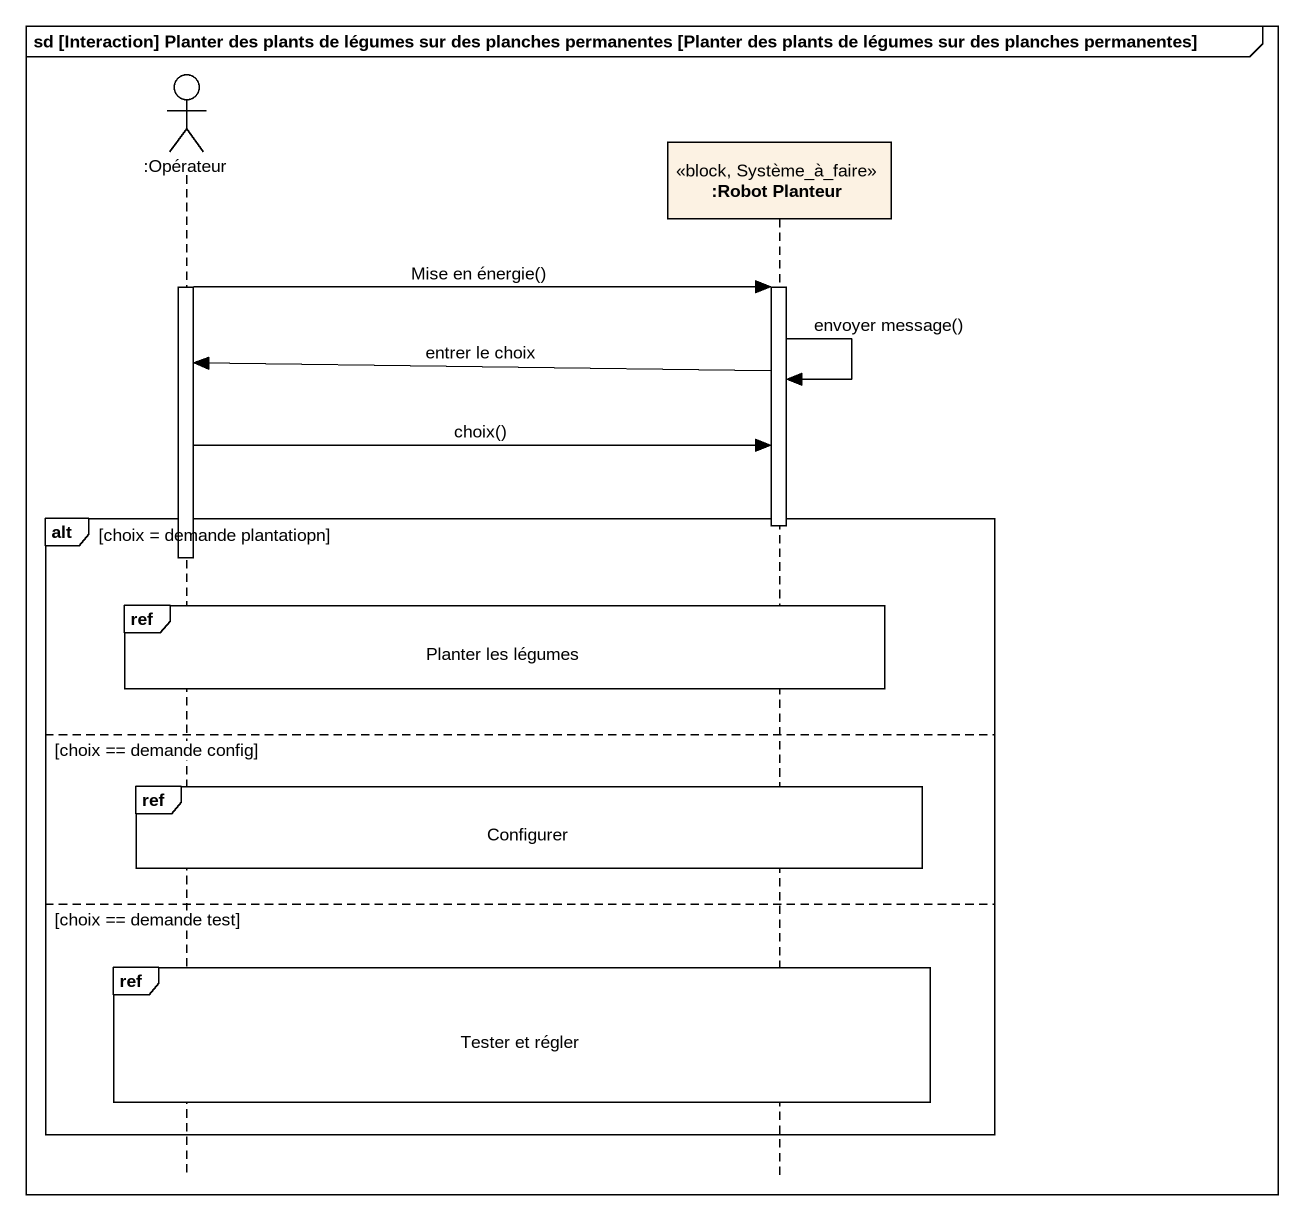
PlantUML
@startuml
mainframe sd [Interaction] Planter des plants de légumes sur des planches permanentes [Planter des plants de légumes sur des planches permanentes]
hide footbox
actor ":Opérateur" as Opérateur
participant ":Robot Planteur" as Robot_Planteur <<block, Système_à_faire>>

activate Opérateur
Opérateur -> Robot_Planteur : Mise en énergie()
activate Robot_Planteur
Robot_Planteur -> Opérateur : entrer le choix
Robot_Planteur -> Robot_Planteur : envoyer message()
Opérateur -> Robot_Planteur : choix()
alt choix = demande plantatiopn
  deactivate Robot_Planteur
  deactivate Opérateur
  ref over Opérateur, Robot_Planteur : Planter les légumes
else choix == demande config
  ref over Opérateur, Robot_Planteur : Configurer
else choix == demande test
  ref over Opérateur, Robot_Planteur : Tester et régler
end
@enduml
